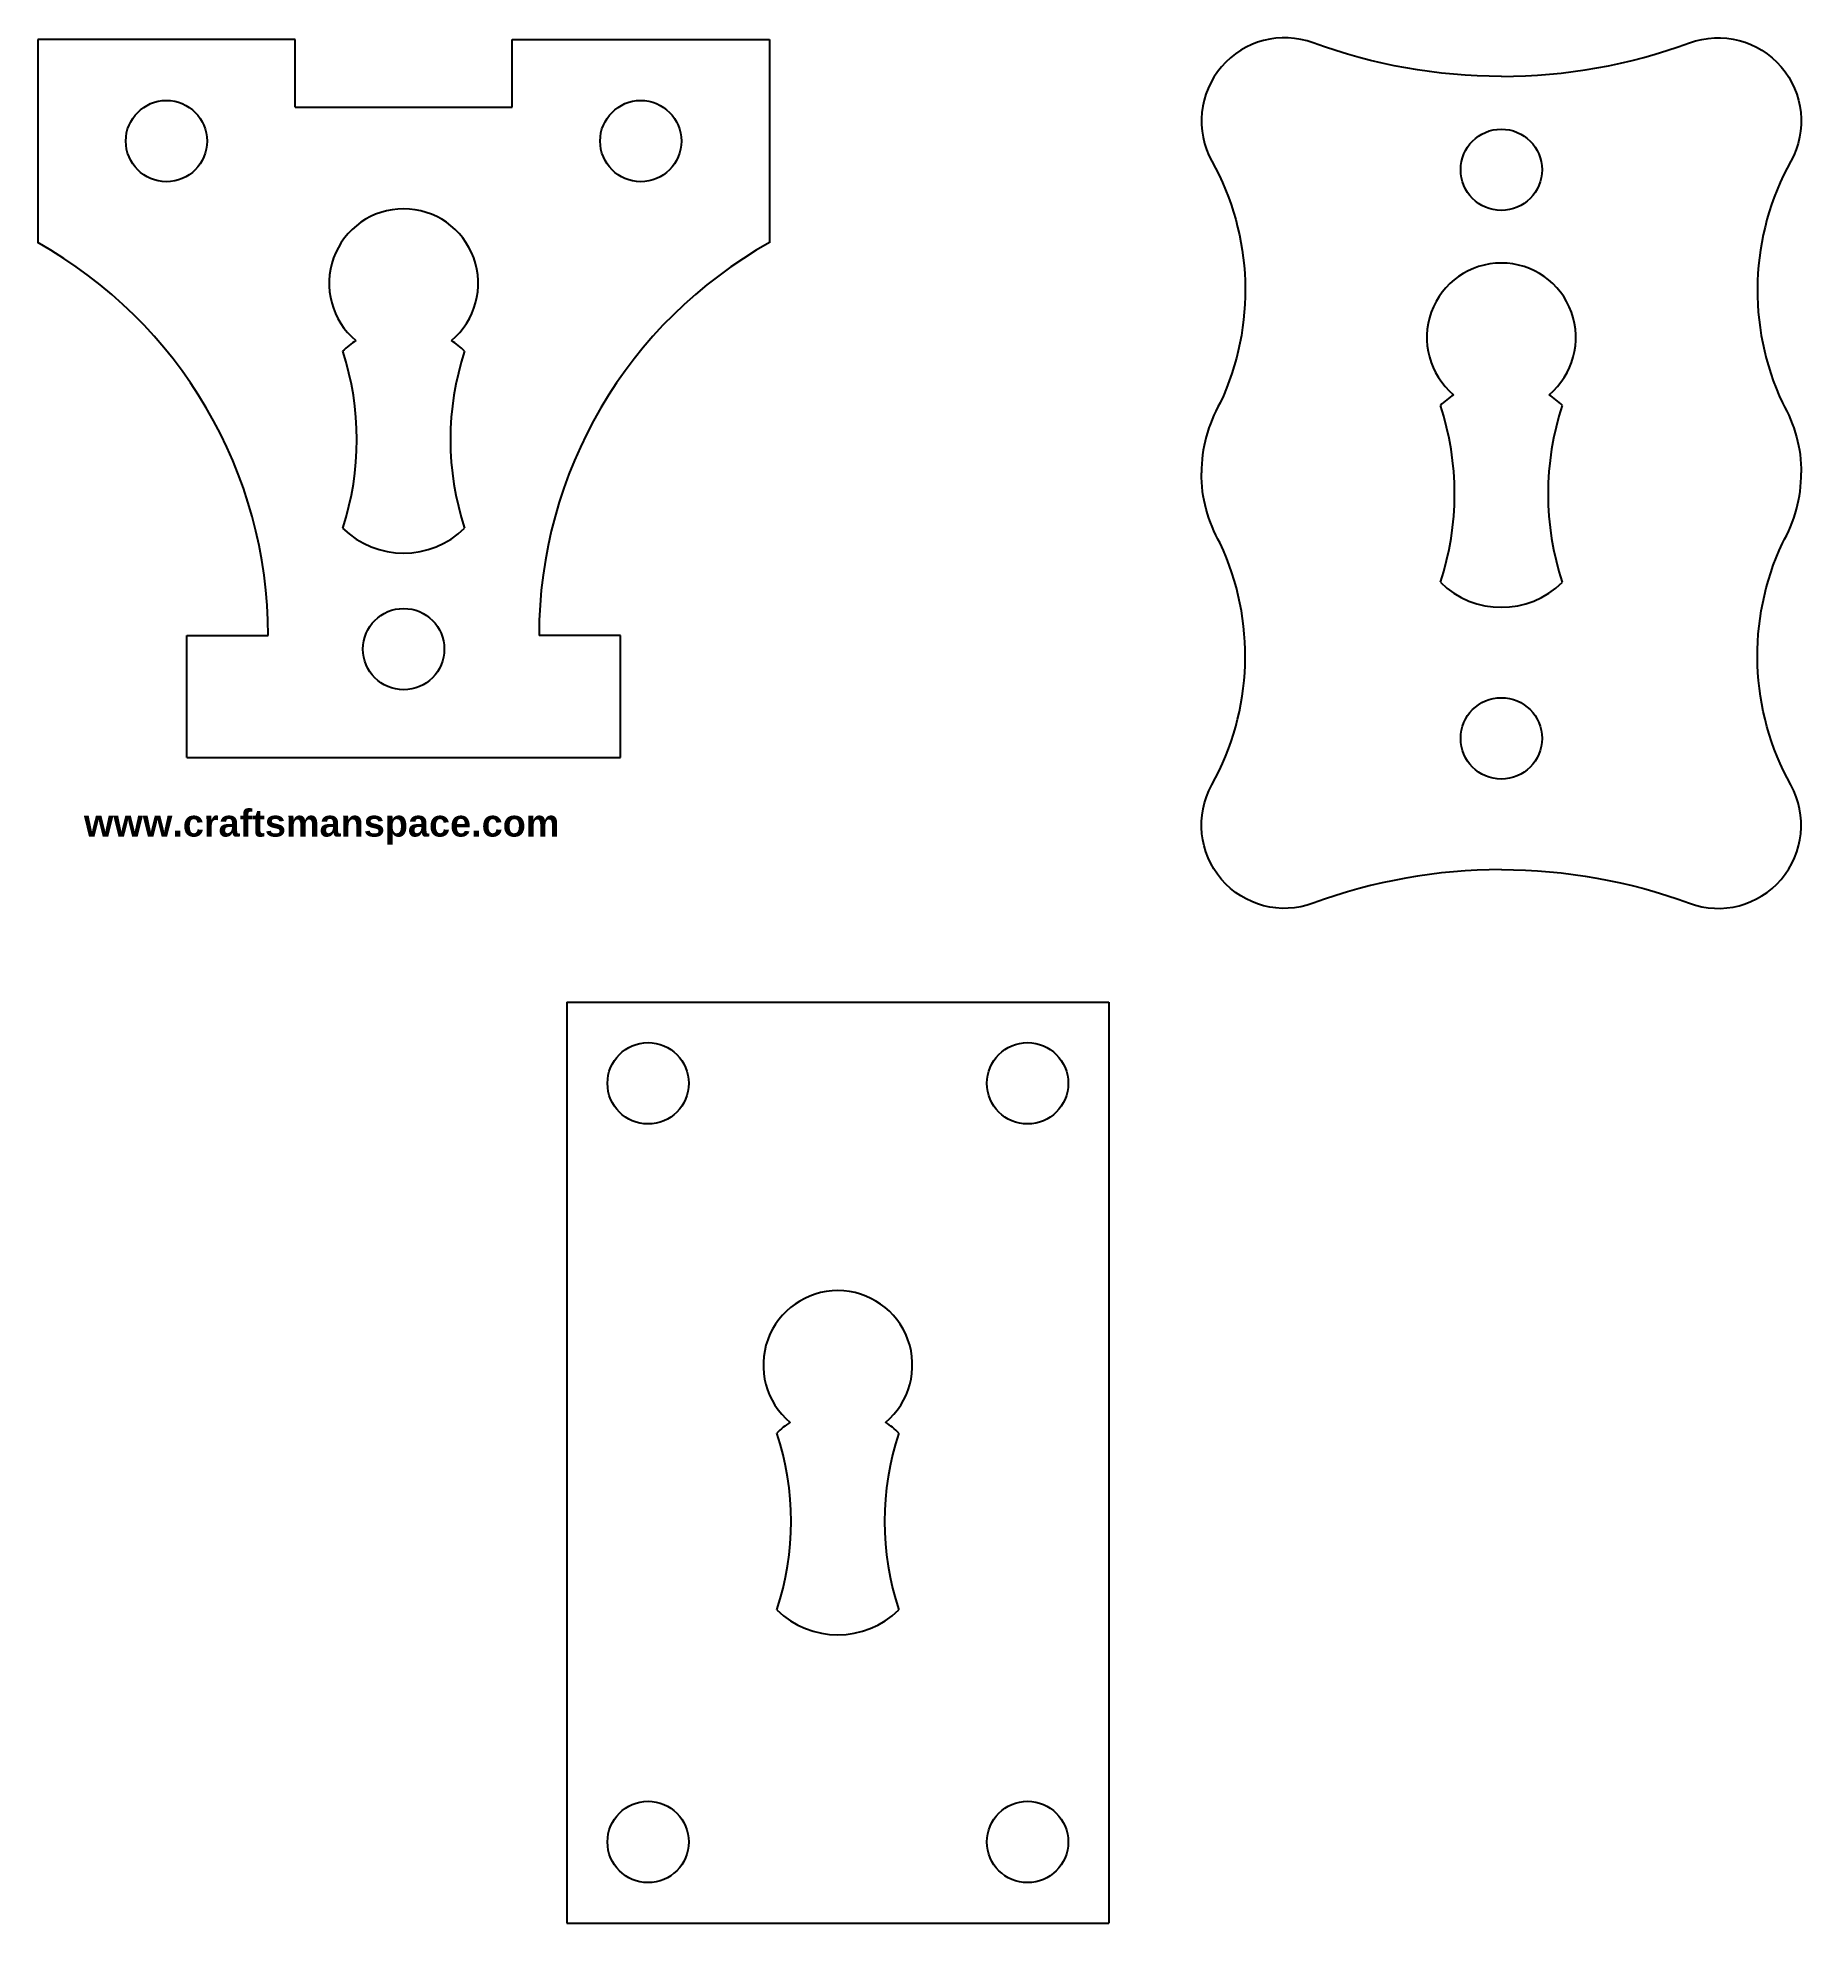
# Model space of a CAD drawing. Extents: x -67 to 63, y 3 to 142.
import ezdxf

# ---------------------------------------------------------------- set-up
doc = ezdxf.new("R2010")
doc.units = 0
doc.header["$MEASUREMENT"] = 0
doc.layers.add('DEFAULT', color=7, linetype='CONTINUOUS')

msp = doc.modelspace()

# ---------------------------------------------------------------- linework, layer by layer
at = {"layer": 'DEFAULT'}
for p, q in [((-66.94, 141.83), (-66.94, 126.83)), ((-47.94, 141.83), (-66.94, 141.83)), ((-47.94, 136.83), (-47.94, 141.83)), ((-31.94, 141.83), (-12.94, 141.83)), ((-31.94, 136.83), (-31.94, 141.83)), ((-12.94, 141.83), (-12.94, 126.83)), ((-47.94, 136.83), (-31.94, 136.83)), ((-55.94, 88.83), (-55.94, 97.83)), ((-55.94, 97.83), (-49.94, 97.83)), ((-23.94, 97.83), (-29.94, 97.83)), ((-23.94, 88.83), (-23.94, 97.83)), ((-55.94, 88.83), (-23.94, 88.83)), ((-27.9, 70.78), (12.1, 70.78)), ((-27.9, 70.78), (-27.9, 2.78)), ((12.1, 70.78), (12.1, 2.78)), ((-27.9, 2.78), (12.1, 2.78))]:
    msp.add_line(p, q, dxfattribs=at)
for points in [[(41.06, 139.1, -0.088191), (27.18, 141.58, 0.695152), (19.7, 132.85, -0.240265), (20.31, 115, 0.131652), (18.93, 109.83)], [(41.06, 139.1, 0.088191), (54.94, 141.58, -0.695152), (62.42, 132.85, 0.240265), (61.8, 115, -0.131652), (63.19, 109.83)], [(41.06, 80.56, 0.088191), (27.18, 78.07, -0.695152), (19.7, 86.8, 0.240265), (20.31, 104.65, -0.131652), (18.93, 109.83)], [(41.06, 80.56, -0.088191), (54.94, 78.07, 0.695152), (62.42, 86.8, -0.240265), (61.8, 104.65, 0.131652), (63.19, 109.83)]]:
    msp.add_lwpolyline(points, format="xyb", dxfattribs=at)
for centre in [(-57.44, 134.33), (-22.44, 134.33), (41.06, 132.21), (-39.94, 96.83), (41.06, 90.24), (-21.9, 64.78), (6.1, 64.78), (-21.9, 8.78), (6.1, 8.78)]:
    msp.add_circle(centre, 3, dxfattribs=at)
for centre, radius, start, end in [((-39.94, 123.83), 5.5, 309.7979, 230.2021), ((-83.18, 97.83), 33.24, 0, 60.7583), ((3.29, 97.83), 33.24, 119.2417, 180), ((41.06, 119.83), 5.5, 309.7979, 230.2021), ((-39.94, 114.24), 6.42, 123.2744, 134.5321), ((-64.19, 112.29), 20.8, 341.7288, 18.2712), ((-15.69, 112.29), 20.8, 161.7288, 198.2712), ((-39.94, 114.24), 6.42, 45.4679, 56.7256), ((41.06, 110.24), 6.42, 123.2744, 134.5321), ((41.06, 110.24), 6.42, 45.4679, 56.7256), ((16.81, 108.29), 20.8, 341.7288, 18.2712), ((65.31, 108.29), 20.8, 161.7288, 198.2712), ((-39.94, 110.34), 6.42, 225.4679, 314.5321), ((41.06, 106.34), 6.42, 225.4679, 314.5321), ((-7.9, 43.98), 5.5, 309.7979, 230.2021), ((-7.9, 34.39), 6.42, 123.2744, 134.5321), ((-7.9, 34.39), 6.42, 45.4679, 56.7256), ((-32.15, 32.44), 20.8, 341.7288, 18.2712), ((16.35, 32.44), 20.8, 161.7288, 198.2712), ((-7.9, 30.49), 6.42, 225.4679, 314.5321)]:
    msp.add_arc(centre, radius, start, end, dxfattribs=at)

# ---------------------------------------------------------------- texts
at = {"layer": 'DEFAULT', "insert": (-63.53, 84.99), "char_height": 2, "width": 60.8924, "attachment_point": 1}
msp.add_mtext('{\\fArial|b1|i0|c0|p34;www.craftsmanspace.com}', dxfattribs=at)

doc.saveas('drawing.dxf')
